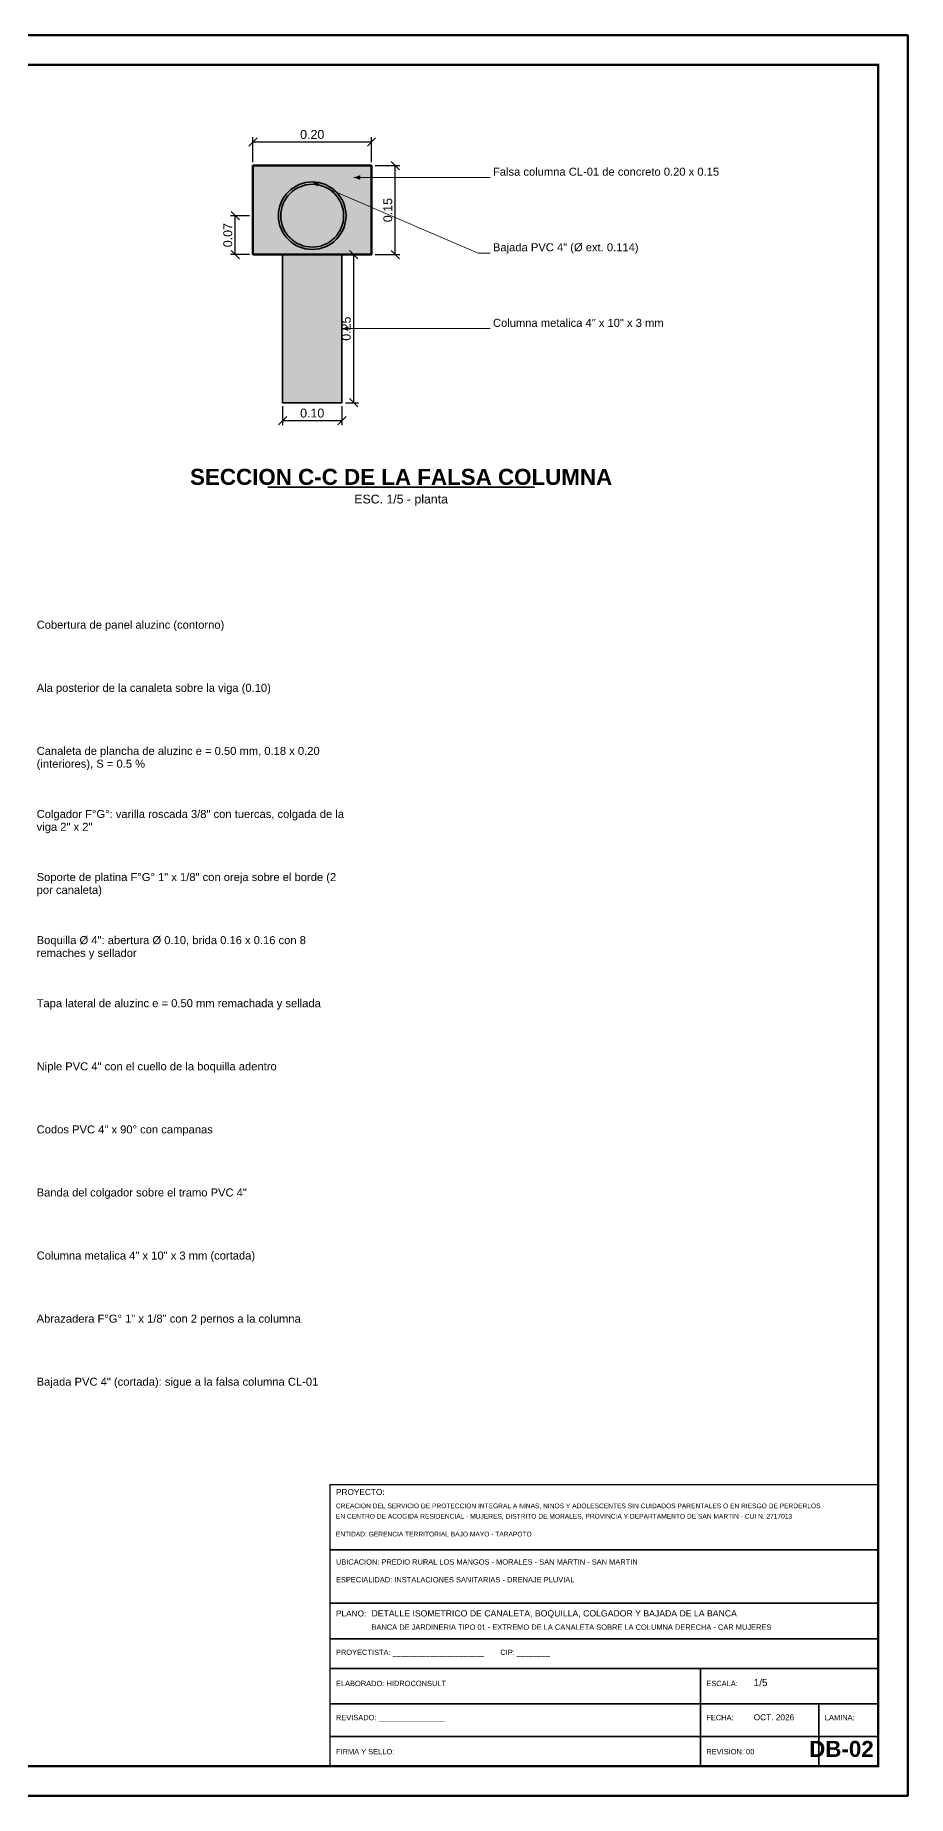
# Model space of a CAD drawing. Header units: metres. Extents: x 0 to 18.2, y -10 to 8.9.
# Drawn here: x 16.733 to 18.205, y 0 to 2.97 of the extents above; entities that cross this region are included whole.
import ezdxf
from ezdxf.enums import TextEntityAlignment as Align

# ---------------------------------------------------------------- set-up
doc = ezdxf.new("R2010")
doc.units = ezdxf.units.M
doc.header["$LTSCALE"] = 0.25
for name, color, linetype, lineweight in [('CONCRETO', 250, 'CONTINUOUS', 50), ('COTAS', 94, 'CONTINUOUS', 18), ('ESTRUCTURA-METALICA', 8, 'CONTINUOUS', 35), ('LLAMADAS', 30, 'CONTINUOUS', 18), ('MARCO', 7, 'CONTINUOUS', 50), ('METAL-RELL', 8, 'CONTINUOUS', 13), ('ROTULO', 7, 'CONTINUOUS', 35), ('TITULOS', 160, 'CONTINUOUS', 35), ('TUBO-PVC', 151, 'CONTINUOUS', 35), ('TUBO-RELL', 151, 'CONTINUOUS', 13)]:
    doc.layers.add(name, color=color, linetype=linetype, lineweight=lineweight)
doc.layers.add('CONCRETO-ACHURADO', color=8, linetype='CONTINUOUS', true_color=0xe2e2e2)
doc.layers.add('ROTULO-TEXTO', color=7, linetype='CONTINUOUS')
doc.layers.add('TEXTOS', color=7, linetype='CONTINUOUS')
doc.styles.get("Standard").update_dxf_attribs({"font": 'arial.ttf'})
doc.styles.add('TITULOS', font='arialbd.ttf')
doc.dimstyles.new('COT-5', dxfattribs={"dimscale": 0.005, "dimtxt": 3, "dimasz": 2.2, "dimexe": 1.6, "dimexo": 1.2, "dimgap": 1, "dimtad": 1, "dimzin": 0, "dimdsep": 46, "dimtxsty": 'Standard', "dimtsz": 1.4, "dimcen": 2.5, "dimclrd": 256, "dimclre": 256, "dimclrt": 7, "dimazin": 3, "dimtfac": 1, "dimtmove": 0, "dimatfit": 3})

# ---------------------------------------------------------------- blocks, each defined once
blk = doc.blocks.new('_OBLIQUE')
at = {"color": 0, "linetype": 'BYBLOCK'}
blk.add_line((-0.5, -0.5), (0.5, 0.5), dxfattribs=at)
blk = doc.blocks.new('*D8')
for p, q in [((17.094, 2.6655), (17.062, 2.6655)), ((17.07, 2.6), (17.07, 2.6655)), ((17.094, 2.6), (17.062, 2.6))]:
    blk.add_line(p, q)
at = {"layer": 'Defpoints'}
for p in [(17.1, 2.6655), (17.07, 2.6), (17.1, 2.6)]:
    blk.add_point(p, dxfattribs=at)
at = {"layer": 'COTAS', "xscale": 0.013999999999999999, "yscale": 0.013999999999999999, "rotation": 90}
for p in [(17.07, 2.6655), (17.07, 2.6)]:
    blk.add_blockref('_OBLIQUE', p, dxfattribs=at)
at = {"layer": 'COTAS', "color": 7, "insert": (17.0575, 2.63275), "char_height": 0.015, "attachment_point": 5, "rotation": 90}
blk.add_mtext('0.07', dxfattribs=at)

msp = doc.modelspace()

# ---------------------------------------------------------------- hatches: boundary and pattern name
at = {"layer": 'CONCRETO-ACHURADO', "true_color": 0xe2e2e2}
h = msp.add_hatch(color=7, dxfattribs=at)
h.dxf.hatch_style = 1
h.paths.add_polyline_path([(17.1, 2.6), (17.3, 2.6), (17.3, 2.75), (17.1, 2.75)])
at = {"layer": 'METAL-RELL', "true_color": 0x969ca6}
h = msp.add_hatch(color=7, dxfattribs=at)
h.dxf.hatch_style = 1
h.paths.add_polyline_path([(17.15, 2.35), (17.25, 2.35), (17.25, 2.6), (17.15, 2.6)])
at = {"layer": 'TUBO-RELL', "true_color": 0xc4e0fa}
h = msp.add_hatch(color=7, dxfattribs=at)
h.dxf.hatch_style = 1
h.paths.add_polyline_path([(17.257, 2.6655), (17.2559, 2.6766), (17.2527, 2.6873), (17.2474, 2.6972), (17.2403, 2.7058), (17.2317, 2.7129), (17.2218, 2.7182), (17.2111, 2.7214), (17.2, 2.7225), (17.1889, 2.7214), (17.1782, 2.7182), (17.1683, 2.7129), (17.1597, 2.7058), (17.1526, 2.6972), (17.1473, 2.6873), (17.1441, 2.6766), (17.143, 2.6655), (17.1441, 2.6544), (17.1473, 2.6437), (17.1526, 2.6338), (17.1597, 2.6252), (17.1683, 2.6181), (17.1782, 2.6128), (17.1889, 2.6096), (17.2, 2.6085), (17.2111, 2.6096), (17.2218, 2.6128), (17.2317, 2.6181), (17.2403, 2.6252), (17.2474, 2.6338), (17.2527, 2.6437), (17.2559, 2.6544)])

# ---------------------------------------------------------------- linework, layer by layer
at = {"layer": 'CONCRETO'}
msp.add_lwpolyline([(17.1, 2.6), (17.3, 2.6), (17.3, 2.75), (17.1, 2.75)], close=True, dxfattribs=at)
at = {"layer": 'ESTRUCTURA-METALICA'}
msp.add_lwpolyline([(17.15, 2.35), (17.25, 2.35), (17.25, 2.6), (17.15, 2.6)], close=True, dxfattribs=at)
at = {"layer": 'LLAMADAS'}
for p, q in [((17.48, 2.6025), (17.2, 2.7225)), ((17.48, 2.73), (17.27, 2.73)), ((17.5, 2.73), (17.48, 2.73)), ((17.5, 2.6025), (17.48, 2.6025)), ((17.48, 2.475), (17.25, 2.475)), ((17.5, 2.475), (17.48, 2.475))]:
    msp.add_line(p, q, dxfattribs=at)
for points in [[(17.27, 2.73), (17.281, 2.7261), (17.281, 2.7338)], [(17.2, 2.7225), (17.2086, 2.7146), (17.2116, 2.7217)], [(17.25, 2.475), (17.261, 2.4711), (17.261, 2.4788)]]:
    msp.add_solid(points, dxfattribs=at)
at = {"layer": 'MARCO'}
msp.add_lwpolyline([(14, 0), (18.205, 0), (18.205, 2.97), (14, 2.97)], close=True, dxfattribs=at)
at = {"layer": 'MARCO', "const_width": 0.004}
msp.add_lwpolyline([(14.125, 0.05), (18.155, 0.05), (18.155, 2.92), (14.125, 2.92)], close=True, dxfattribs=at)
at = {"layer": 'ROTULO'}
for p, q in [((17.23, 0.415), (18.155, 0.415)), ((17.23, 0.325), (18.155, 0.325)), ((17.23, 0.265), (18.155, 0.265)), ((17.23, 0.215), (18.155, 0.215)), ((17.855, 0.215), (17.855, 0.05)), ((17.23, 0.155), (18.155, 0.155)), ((18.055, 0.155), (18.055, 0.05)), ((17.23, 0.1), (18.155, 0.1))]:
    msp.add_line(p, q, dxfattribs=at)
at = {"layer": 'ROTULO', "const_width": 0.0025}
msp.add_lwpolyline([(17.23, 0.05), (18.155, 0.05), (18.155, 0.525), (17.23, 0.525)], close=True, dxfattribs=at)
at = {"layer": 'TITULOS'}
msp.add_line((17.125, 2.2075), (17.575, 2.2075), dxfattribs=at)
at = {"layer": 'TUBO-PVC'}
for radius in [0.057, 0.053]:
    msp.add_circle((17.2, 2.6655), radius, dxfattribs=at)

# ---------------------------------------------------------------- texts
at = {"layer": 'ROTULO-TEXTO'}
for s, height, p in [('PROYECTO:', 0.01, (17.24, 0.5075)), ('CREACION DEL SERVICIO DE PROTECCION INTEGRAL A NINAS, NINOS Y ADOLESCENTES SIN CUIDADOS PARENTALES O EN RIESGO DE PERDERLOS', 0.008, (17.24, 0.485)), ('EN CENTRO DE ACOGIDA RESIDENCIAL - MUJERES, DISTRITO DE MORALES, PROVINCIA Y DEPARTAMENTO DE SAN MARTIN - CUI N. 2717013', 0.008, (17.24, 0.4675)), ('ENTIDAD: GERENCIA TERRITORIAL BAJO MAYO - TARAPOTO', 0.008, (17.24, 0.4375)), ('UBICACION: PREDIO RURAL LOS MANGOS - MORALES - SAN MARTIN - SAN MARTIN', 0.009, (17.24, 0.39)), ('ESPECIALIDAD: INSTALACIONES SANITARIAS - DRENAJE PLUVIAL', 0.009, (17.24, 0.36)), ('PLANO:', 0.01, (17.24, 0.3025)), ('DETALLE ISOMETRICO DE CANALETA, BOQUILLA, COLGADOR Y BAJADA DE LA BANCA', 0.010479, (17.3, 0.3025)), ('BANCA DE JARDINERIA TIPO 01 - EXTREMO DE LA CANALETA SOBRE LA COLUMNA DERECHA - CAR MUJERES', 0.009, (17.3, 0.28)), ('PROYECTISTA: ______________________        CIP: ________', 0.009, (17.24, 0.2375)), ('ELABORADO: HIDROCONSULT', 0.009, (17.24, 0.185)), ('ESCALA:', 0.009, (17.865, 0.185)), ('1/5', 0.012, (17.945, 0.185)), ('REVISADO: ________________', 0.009, (17.24, 0.1275)), ('FECHA:', 0.009, (17.865, 0.1275)), ('OCT. 2026', 0.01, (17.945, 0.1275)), ('LAMINA:', 0.009, (18.065, 0.1275)), ('FIRMA Y SELLO:', 0.009, (17.24, 0.07)), ('REVISION: 00', 0.009, (17.865, 0.07))]:
    msp.add_text(s, height=height, dxfattribs=at).set_placement(p)
at = {"layer": 'TEXTOS'}
for s, p in [('Falsa columna CL-01 de concreto 0.20 x 0.15', (17.505, 2.733)), ('Bajada PVC 4" (Ø ext. 0.114)', (17.505, 2.6055)), ('Columna metalica 4" x 10" x 3 mm', (17.505, 2.478)), ('Cobertura de panel aluzinc (contorno)', (16.735, 1.9688)), ('Ala posterior de la canaleta sobre la viga (0.10)', (16.735, 1.8623)), ('Canaleta de plancha de aluzinc e = 0.50 mm, 0.18 x 0.20', (16.735, 1.7559)), ('(interiores), S = 0.5 %', (16.735, 1.7343)), ('Colgador F°G°: varilla roscada 3/8" con tuercas, colgada de la', (16.735, 1.6495)), ('viga 2" x 2"', (16.735, 1.6279)), ('Soporte de platina F°G° 1" x 1/8" con oreja sobre el borde (2', (16.735, 1.5431)), ('por canaleta)', (16.735, 1.5215)), ('remaches y sellador', (16.735, 1.4151)), ('Boquilla Ø 4": abertura Ø 0.10, brida 0.16 x 0.16 con 8', (16.735, 1.4367)), ('Tapa lateral de aluzinc e = 0.50 mm remachada y sellada', (16.735, 1.3303)), ('Niple PVC 4" con el cuello de la boquilla adentro', (16.735, 1.2238)), ('Codos PVC 4" x 90° con campanas', (16.735, 1.1174)), ('Banda del colgador sobre el tramo PVC 4"', (16.735, 1.011)), ('Columna metalica 4" x 10" x 3 mm (cortada)', (16.735, 0.9046)), ('Abrazadera F°G° 1" x 1/8" con 2 pernos a la columna', (16.735, 0.7982)), ('Bajada PVC 4" (cortada): sigue a la falsa columna CL-01', (16.735, 0.6918))]:
    msp.add_text(s, height=0.0135, dxfattribs=at).set_placement(p)
msp.add_text('ESC. 1/5 - planta', height=0.01485, dxfattribs=at).set_placement((17.35, 2.1875), align=Align.MIDDLE_CENTER)
at = {"layer": 'TITULOS', "style": 'TITULOS'}
msp.add_text('SECCION C-C DE LA FALSA COLUMNA', height=0.027, dxfattribs=at).set_placement((17.35, 2.225), align=Align.MIDDLE_CENTER)
msp.add_text('DB-02', height=0.027, dxfattribs=at).set_placement((18.1475, 0.0575), align=Align.BOTTOM_RIGHT)

# ---------------------------------------------------------------- dimensions: what is measured, and where the dimension line sits
at = {"layer": 'COTAS'}
for base, p1, p2, text in [((17.1, 2.79), (17.1, 2.75), (17.3, 2.75), '0.20'), ((17.15, 2.32), (17.15, 2.35), (17.25, 2.35), '0.10')]:
    msp.add_linear_dim(base=base, p1=p1, p2=p2, text=text, dimstyle='COT-5', dxfattribs=at).render()
for base, p1, p2, text in [((17.34, 2.6), (17.3, 2.6), (17.3, 2.75), '0.15'), ((17.27, 2.35), (17.25, 2.35), (17.25, 2.6), '0.25')]:
    msp.add_linear_dim(base=base, p1=p1, p2=p2, angle=90, text=text, dimstyle='COT-5', dxfattribs=at).render()
dim = msp.add_linear_dim(base=(17.07, 2.6), p1=(17.1, 2.6), p2=(17.1, 2.6655), angle=90, text='0.07', dimstyle='COT-5', dxfattribs=at)
dim.commit()
dim.dimension.update_dxf_attribs({"geometry": '*D8', "text_midpoint": (17.0575, 2.6327)})

doc.saveas('drawing.dxf')
